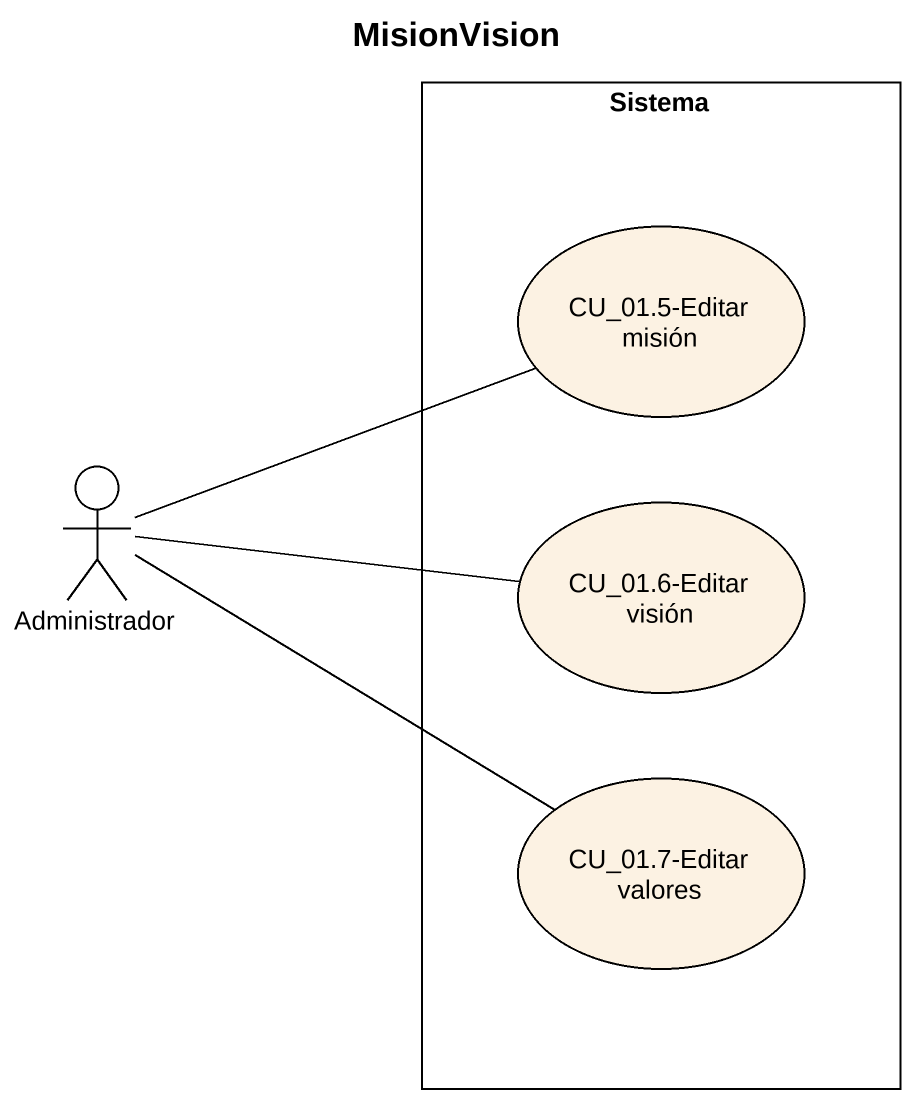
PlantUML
@startuml
title MisionVision
rectangle Sistema {
  usecase "CU_01.5-Editar misión" as CU_01_5_Editar_misión
  usecase "CU_01.6-Editar visión" as CU_01_6_Editar_visión
  usecase "CU_01.7-Editar valores" as CU_01_7_Editar_valores
}
actor Administrador
Administrador -right- CU_01_5_Editar_misión
Administrador -right- CU_01_6_Editar_visión
Administrador -right- CU_01_7_Editar_valores
@enduml
